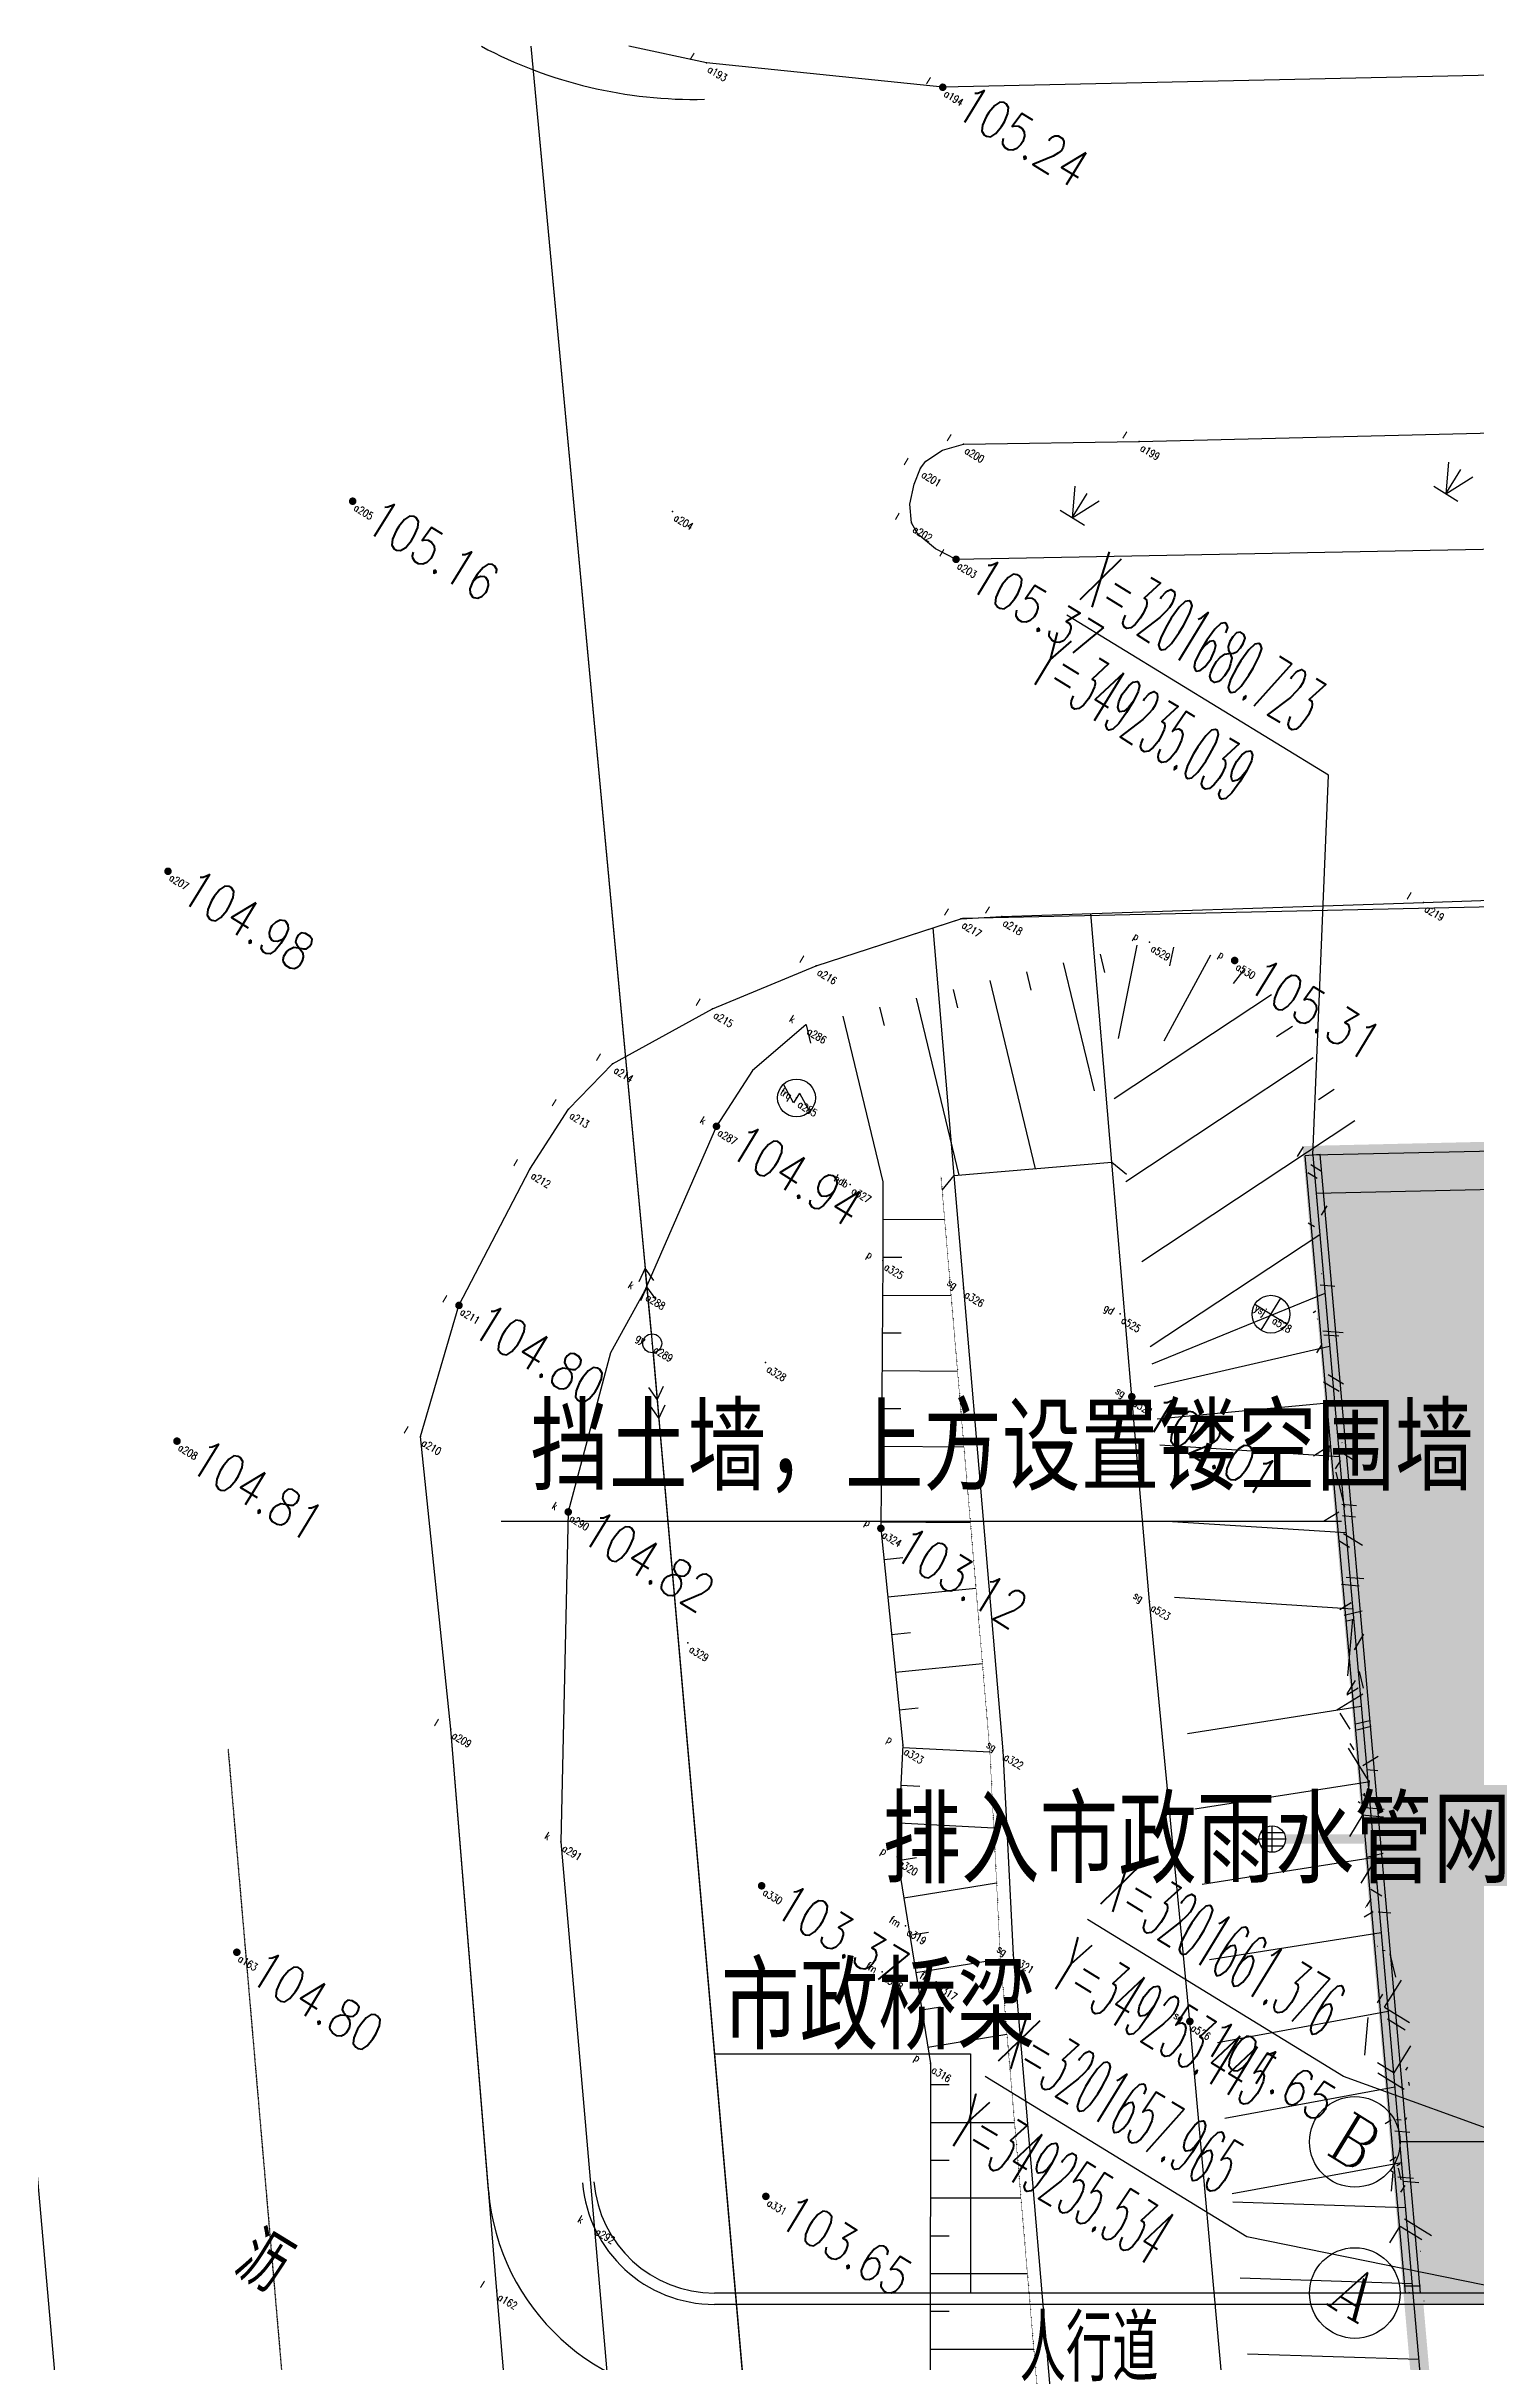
# Model space of a CAD drawing. Header units: millimetres. Extents: x -330863 to 383137, y -246038 to 314990.
# Drawn here: x -157489 to -119664, y 162154 to 223432 of the extents above; entities that cross this region are included whole.
import ezdxf
from ezdxf.enums import TextEntityAlignment as Align

# ---------------------------------------------------------------- set-up
doc = ezdxf.new("R2010")
doc.units = ezdxf.units.MM
for name, pattern in [('CENTER', [5.079999999999998, 3.174999999999999, -0.635, 0.635, -0.635]), ('DASH', [0.35, 0.25, -0.1]), ('X4', [1.6, 0, -1.6])]:
    doc.linetypes.add(name, pattern=pattern)
for name, color, linetype in [('-GRASS', 114, 'Continuous'), ('-总图道路', 7, 'Continuous'), ('-文字', 7, 'Continuous'), ('A-fence', 6, 'Continuous'), ('A-landscape', 41, 'Continuous'), ('AXIS', 7, 'Continuous'), ('AXIS_TEXT', 7, 'Continuous'), ('DIM_COOR', 7, 'Continuous'), ('GCD', 8, 'Continuous'), ('MAP', 251, 'Continuous'), ('PUB_TEXT', 7, 'Continuous'), ('S市政接口', 7, 'Continuous'), ('农转用2000坐标', 6, 'Continuous')]:
    doc.layers.add(name, color=color, linetype=linetype)
doc.styles.add('_HZTXT', font='simplex.shx', dxfattribs={"width": 0.8, "bigfont": 'hztxt.shx'})
doc.styles.add('_TCH_AXIS', font='complex.shx', dxfattribs={"bigfont": 'gbcbig.shx'})
doc.styles.add('_TCH_DIM', font='SIMPLEX.shx', dxfattribs={"width": 0.6, "bigfont": 'GBCBIG.shx'})
doc.styles.add('hz', font='simplex', dxfattribs={"width": 0.699999988079071, "bigfont": 'hztxt'})
doc.styles.add('等线体', font='simplex.shx', dxfattribs={"width": 0.6, "bigfont": 'hztxt.shx'})
doc.linetypes.add('10421', pattern='A,2,[150,AAA.SHX,S=0.5,R=0,X=0,Y=0.5],1e-11', length=2.00000000001)
doc.linetypes.add('10422', pattern='A,0.75,[150,AAA.SHX,S=0.5,R=0,X=0,Y=0.5],1.5,[177,AAA.SHX,S=1,R=0,X=0,Y=0.4],0.75', length=3)
doc.linetypes.add('FENCELINE2', pattern='A,0.25,-0.1,[132,ltypeshp.shx,S=0.1,R=0,X=-0.1,Y=0],-0.1,1', length=1.45)
pattern_1 = [(58.51216201923266, (-1970228605.701966, -2547630934.377606), (-329.7050402672918, 1372.037246682207), [264.5806600000001, -1731.010149999999]), (13.51216201923265, (-1970228605.701966, -2547630934.377606), (-329.7052649889981, 1372.038181840949), [264.58066, -1146.516149999998]), (103.5121620192325, (-1970228605.701966, -2547630934.377606), (-1372.038181840949, -329.7052649889981), [264.5806599999999, -1146.516149999997])]

# ---------------------------------------------------------------- blocks, each defined once
blk = doc.blocks.new('$TWTSYS$00000375')
for p, q in [((-0.5, 0, 1e-08), (0.5, 0, 1e-08)), ((0.4330127018911301, 0.25, 1e-08), (-0.4330127018911301, 0.25, 1e-08)), ((0, 0.5, 1e-08), (0, -0.5, 1e-08)), ((0.4330127018911301, -0.25, 1e-08), (-0.4330127018911301, -0.25, 1e-08))]:
    blk.add_line(p, q)
blk.add_circle((0, 0, 1e-08), 0.5)
blk = doc.blocks.new('A$C163D69A9')
at = {"layer": 'S市政接口', "const_width": 0.25}
blk.add_lwpolyline([(-102.0071266785962, 227.6517868461088), (-104.7715864164638, 225.9585307990201)], dxfattribs=at)
at = {"layer": 'S市政接口', "xscale": 0.700000000000003, "yscale": 0.700000000000003, "zscale": 0.700000000000003, "rotation": 211.4878379791715}
blk.add_blockref('$TWTSYS$00000375', (-105.070049285423, 225.7757196510211), dxfattribs=at)
at = {"layer": 'S市政接口', "width": 0.8}
blk.add_text('排入市政雨水管网', height=2, rotation=31.48783799397703, dxfattribs=at).set_placement((-113.3683039000025, 219.576227724552))
at = {"layer": 'S市政接口', "linetype": 'DASH', "ltscale": 0.005, "flags": 1}
for tag, p in [('UNIT', (-40.65508795378264, 255.7747606793419)), ('SPEC', (-40.65493125846842, 255.7745048538782)), ('WHAT', (-40.65477456321239, 255.7742490284145))]:
    blk.add_attdef(tag, p, '', height=0.0003, rotation=31.48782742150578, dxfattribs=at)
blk = doc.blocks.new('gc124')
for p, q in [((-0.75, 1.5), (0, 0)), ((0, 0), (0, 1.5)), ((0, 0), (0.75, 1.5)), ((-0.75, 0), (0.75, 0))]:
    blk.add_line(p, q)
blk = doc.blocks.new('gc013a')
at = {"linetype": 'Continuous'}
blk.add_line((0.5, 0), (4, 0), dxfattribs=at)
at = {"linetype": 'Continuous', "flags": 128}
for points in [[(2.307212344848719, -0.4000565770862801), (3, 0), (2.307212344848719, 0.4000565770862801)], [(3.307212344848716, -0.4000565770862801), (4, 0), (3.307212344848716, 0.4000565770862801)]]:
    blk.add_lwpolyline(points, dxfattribs=at)
blk = doc.blocks.new('gc170')
at = {"linetype": 'Continuous'}
blk.add_circle((0, 0), 0.5, dxfattribs=at)
blk = doc.blocks.new('gc043')
for p, q in [((-1, 0), (1, 0)), ((-9e-16, -1), (-9e-16, 1))]:
    blk.add_line(p, q)
blk.add_circle((0, 0), 1)
blk = doc.blocks.new('gc046')
for p, q in [((0, -0.2999999999999999), (-0.9668741796387303, 0.2552534441450928)), ((0, 0.2999999999999999), (0.9665545819194843, -0.2564609915181073)), ((0, 0.2999999999999999), (0, -0.2999999999999999))]:
    blk.add_line(p, q)
blk.add_circle((0, 0), 1)
blk = doc.blocks.new('GC200')
at = {"linetype": 'Continuous', "const_width": 0.2, "flags": 128}
blk.add_lwpolyline([(-0.1, 0, 1), (0.1, 0, 1)], format="xyb", close=True, dxfattribs=at)

msp = doc.modelspace()

# ---------------------------------------------------------------- hatches: boundary and pattern name
at = {"layer": '-GRASS'}
h = msp.add_hatch(dxfattribs=at)
h.set_pattern_fill('GRASS', color=256, scale=500, angle=-31.48783798076735)
h.set_pattern_definition(pattern_1)
h.paths.add_polyline_path([(-43597.57749753538, 194921.108492352), (89999.57899184898, 197988.5694023035), (89999.5778341568, 198988.8426653854), (-123977.9142581951, 194083.5166710242), (-123889.2675333749, 193077.5691025704)])
h = msp.add_hatch(dxfattribs=at)
h.set_pattern_fill('GRASS', color=256, scale=500, angle=-31.48783798076735)
h.set_pattern_definition(pattern_1)
edge = h.paths.add_edge_path()
edge.add_line((-104767.1374589531, 162171.2501437217), (-52499.99851628439, 162171.250084117))
edge.add_arc((-52499.99851593515, 165171.2500841171), 2999.999999351754, 269.9999999970938, 360.0000000056257)
edge.add_line((-49499.99851645902, 165171.2500841171), (-49499.99851570232, 189351.2510975637))
edge.add_arc((-43999.99851605156, 189351.2500861473), 5499.999999566536, 89.99999999591319, 179.9999894478059, ccw=False)
edge.add_line((-43999.99851570232, 194851.2500842847), (45331.36431157123, 194671.2500822544))
edge.add_line((45331.36431157123, 194671.2500822544), (44661.9166992628, 196947.5928537361))
edge.add_line((44661.9166992628, 196947.5928537361), (-123889.2784028407, 193077.5688534416))
edge.add_line((-123889.2784028407, 193077.5688534416), (-121297.915954839, 163671.2501441873))
edge.add_line((-121297.915954839, 163671.2501441873), (-120007.1374596422, 163671.2501423247))
edge.add_line((-120007.1374596422, 163671.2501423247), (-118507.1374594676, 163671.25014605))
edge.add_line((-118507.1374594676, 163671.25014605), (-118507.137467151, 167911.2501425482))
edge.add_line((-118507.137467151, 167911.2501425482), (-106267.1374669857, 167911.2501434795))
edge.add_line((-106267.1374669857, 167911.2501434795), (-106267.1374590695, 163671.2501404621))
edge.add_arc((-104767.1374581963, 163671.2501441873), 1500.000001013925, 180.0000001443881, 269.9999999617333)
at = {"layer": 'A-landscape', "linetype": 'Continuous'}
h = msp.add_hatch(dxfattribs=at)
h.set_pattern_fill('毛石砌体', color=256, scale=299.9999999999999, angle=-31.48776264195623, style=0)
h.set_pattern_definition([(328.5122373580438, (-1970227838.225398, -2547631404.462406), (6187.806834028878, 1486.958837609646), [1349.999999999999, -3149.999999999999]), (328.5122373580438, (-1970225300.753295, -2547632430.97852), (6187.806834028878, 1486.958837609646), [1124.999999999998, -3374.999999999999]), (328.5122373580438, (-1970225375.101239, -2547632121.58818), (6187.806834028878, 1486.958837609646), [899.9999999999995, -3599.999999999999]), (328.5122373580438, (-1970225938.71009, -2547630457.115271), (6187.806834028878, 1486.958837609646), [675, -675, 899.9999999999995, -2249.999999999996]), (328.5122373580438, (-1970225821.188889, -2547630265.246129), (6187.806834028878, 1486.958837609646), [899.9999999999995, -224.9999999999999, 1124.999999999998, -2249.999999999996]), (328.5122373580438, (-1970227077.926367, -2547628440.078764), (6187.806834028878, 1486.958837609646), [1124.999999999998, -3374.999999999999]), (328.5122373580438, (-1970223314.891472, -2547630481.112419), (6187.806834028878, 1486.958837609646), [1124.999999999998, -3374.999999999999]), (58.51223735804372, (-1970228135.617166, -2547630166.90104), (-1486.958837609646, 6187.806834028878), [675, -3824.999999999997]), (58.51223735804372, (-1970225797.191742, -2547627641.427511), (-1486.958837609646, 6187.806834028878), [450, -4049.999999999996]), (58.51223735804372, (-1970227838.225398, -2547631404.462406), (-1486.958837609646, 6187.806834028878), [675, -3824.999999999997]), (58.51223735804372, (-1970225339.105515, -2547628185.860253), (-1486.958837609646, 6187.806834028878), [224.9999999999999, -4274.999999999995]), (58.51223735804372, (-1970226087.405974, -2547629838.334588), (-1486.958837609646, 6187.806834028878), [675, -3824.999999999997]), (58.51223735804372, (-1970226526.31609, -2547631416.46098), (-1486.958837609646, 6187.806834028878), [1124.999999999997, -3374.999999999996]), (58.51223735804372, (-1970224497.281007, -2547628965.335395), (-1486.958837609646, 6187.806834028878), [675, -3824.999999999997]), (58.51223735804372, (-1970225053.712322, -2547630735.330928), (-1486.958837609646, 6187.806834028878), [899.9999999999992, -3599.999999999995]), (58.51223735804372, (-1970224861.84318, -2547630852.852129), (-1486.958837609646, 6187.806834028878), [899.9999999999992, -3599.999999999995]), (58.51223735804372, (-1970225535.795696, -2547632814.716804), (-1486.958837609646, 6187.806834028878), [450, -4049.999999999996]), (58.51223735804372, (-1970224607.624672, -2547632591.672979), (-1486.958837609646, 6187.806834028878), [1124.999999999997, -3374.999999999996]), (13.51223735804375, (-1970227986.92128, -2547630785.681722), (2350.423994265529, 3837.382829380015), [1909.187999999995, -4454.772899999999]), (13.51223735804375, (-1970227485.661798, -2547630828.85498), (2350.423994265529, 3837.382829380015), [954.5939999999998, -5409.366899999998]), (13.51223735804375, (-1970224466.106323, -2547629775.98522), (2350.423994265529, 3837.382829380015), [1272.792149999999, -5091.168599999996]), (13.51223735804375, (-1970224348.585123, -2547629584.116078), (2350.423994265529, 3837.382829380015), [954.5939999999998, -5409.366899999998]), (103.5122373580437, (-1970225926.711516, -2547629145.205963), (-3837.382829380015, 2350.423994265529), [318.1994999999999, -6045.761399999998]), (103.5122373580437, (-1970227986.92128, -2547630785.681722), (-3837.382829380015, 2350.423994265529), [636.3944999999999, -5727.566399999997]), (103.5122373580437, (-1970226130.579232, -2547630339.594071), (-3837.382829380015, 2350.423994265529), [636.3944999999999, -5727.566399999997]), (103.5122373580437, (-1970224583.627524, -2547629967.854362), (-3837.382829380015, 2350.423994265529), [636.3944999999999, -5727.566399999997]), (103.5122373580437, (-1970222962.327873, -2547629905.504994), (-3837.382829380015, 2350.423994265529), [954.5939999999998, -5409.366899999998]), (103.5122373580437, (-1970223079.849073, -2547630097.374137), (-3837.382829380015, 2350.423994265529), [636.3944999999999, -5727.566399999997]), (103.5122373580437, (-1970223036.675815, -2547629596.114652), (-3837.382829380015, 2350.423994265529), [636.3944999999999, -5727.566399999997]), (103.5122373580437, (-1970226303.272265, -2547632344.632007), (-3837.382829380015, 2350.423994265529), [954.5939999999998, -5409.366899999998]), (355.0772885580437, (-1970223741.803015, -2547630747.329504), (3837.382818168541, -2350.42398528727), [503.0999999999999, -9559.205699999997]), (355.0772885580437, (-1970225288.754723, -2547631119.069212), (3837.382818168541, -2350.42398528727), [503.0999999999999, -9559.205699999997]), (355.0772885580437, (-1970225926.711516, -2547629145.205963), (3837.382818168541, -2350.42398528727), [1006.199999999997, -9056.105699999998]), (355.0772885580437, (-1970225147.236374, -2547628303.381453), (3837.382818168541, -2350.42398528727), [1006.199999999997, -9056.105699999998]), (355.0772885580437, (-1970225734.842374, -2547629262.727163), (3837.382818168541, -2350.42398528727), [1006.199999999997, -9056.105699999998]), (355.0772885580437, (-1970222962.327873, -2547629905.504994), (3837.382818168541, -2350.42398528727), [1006.199999999997, -9056.105699999998]), (355.0772885580437, (-1970227783.053566, -2547629591.293614), (3837.382818168541, -2350.42398528727), [1509.344999999999, -8552.9607]), (355.0772885580437, (-1970227665.532366, -2547629399.424473), (3837.382818168541, -2350.42398528727), [1509.344999999999, -8552.9607]), (355.0772885580437, (-1970226725.362765, -2547627864.471337), (3837.382818168541, -2350.42398528727), [1509.344999999999, -8552.9607]), (31.94718617804375, (-1970224924.192548, -2547629231.552478), (2351.338415779578, 3837.953054879803), [503.0999999999996, -9559.199999999992]), (31.94718617804375, (-1970223314.891472, -2547630481.112419), (2351.338415779578, 3837.953054879803), [503.0999999999996, -6036.599999999995, 1006.199999999996, -2515.499999999997]), (31.94718617804375, (-1970223933.672156, -2547630629.808303), (2350.423982255934, 3837.382824745177), [1006.199999999996, -9056.105699999995]), (31.94718617804375, (-1970226001.059457, -2547628835.815621), (2350.423982255934, 3837.382824745177), [1006.199999999996, -9056.105699999995]), (31.94718617804375, (-1970226192.928599, -2547628718.29442), (2350.423982255934, 3837.382824745177), [1006.199999999996, -9056.105699999995]), (31.94718617804375, (-1970224614.802207, -2547629157.204536), (2350.423982255934, 3837.382824745177), [1509.344999999998, -8552.960699999992]), (85.07728855804373, (-1970226161.753916, -2547629528.944246), (2350.423985287269, 3837.382818168541), [503.0999999999998, -9559.205699999997]), (85.07728855804373, (-1970223902.49747, -2547631440.458128), (2350.423985287269, 3837.382818168541), [503.0999999999998, -9559.205699999997]), (85.07728855804373, (-1970225375.101239, -2547632121.58818), (2350.423985287269, 3837.382818168541), [1006.199999999997, -9056.105699999996]), (85.07728855804373, (-1970225449.449179, -2547631812.197837), (2350.423985287269, 3837.382818168541), [1006.199999999997, -9056.105699999996]), (85.07728855804373, (-1970223420.414098, -2547629361.072252), (2350.423985287269, 3837.382818168541), [1006.199999999997, -9056.105699999996]), (85.07728855804373, (-1970227665.532366, -2547629399.424473), (2350.423985287269, 3837.382818168541), [1006.199999999997, -9056.105699999996]), (85.07728855804373, (-1970226687.010547, -2547632109.589605), (2350.423985287269, 3837.382818168541), [1509.344999999996, -8552.960699999998]), (121.9471861780437, (-1970223933.672156, -2547630629.808303), (-3837.382824745177, 2350.423982255937), [1006.199999999997, -9056.105699999998]), (121.9471861780437, (-1970223859.324215, -2547630939.198646), (-3837.382824745177, 2350.423982255937), [1006.199999999997, -9056.105699999998]), (121.9471861780437, (-1970227912.57334, -2547631095.072063), (-3837.382824745177, 2350.423982255937), [503.0999999999998, -9559.205699999997]), (121.9471861780437, (-1970225821.188889, -2547630265.246129), (-3837.382824745177, 2350.423982255937), [503.0999999999998, -9559.205699999997]), (121.9471861780437, (-1970224348.585123, -2547629584.116078), (-3837.382824745177, 2350.423982255937), [503.0999999999998, -9559.205699999997])])
h.paths.add_polyline_path([(-123778.6972249718, 194101.072913669), (-124177.1530927485, 194065.9599305876), (-121525.1277998299, 163971.2501444667), (-121123.5776832304, 163971.2501426041)])

# ---------------------------------------------------------------- linework, layer by layer
at = {"layer": '-总图道路', "linetype": 'Continuous'}
for p, q in [((-140021.385987869, 222994.0246163681, 10100), (-142074.566820052, 223431.6831209511, 10100)), ((-133766.8202503677, 222348.0335685238, 10100), (-140021.385987869, 222994.0246163681, 10100)), ((-118382.2757062712, 222681.521458719, 10100), (-133766.8202503677, 222348.0335685238, 10100)), ((-137118.2200656598, 199097.9831537045, 10100), (-133238.8537678611, 200361.1550360732, 10100)), ((-139862.7748339763, 197959.9360862561, 10100), (-137118.2200656598, 199097.9831537045, 10100)), ((-142503.8818619773, 196506.4012004807, 10100), (-139862.7748339763, 197959.9360862561, 10100)), ((-143674.2950569582, 195300.1023341715, 10100), (-142503.8818619773, 196506.4012004807, 10100)), ((-144692.3128430475, 193710.8091634512, 10100), (-143674.2950569582, 195300.1023341715, 10100)), ((-146568.5982540576, 190109.5434056409, 10100), (-144692.3128430475, 193710.8091634512, 10100)), ((-147586.2976774783, 186642.6022636518, 10100), (-146568.5982540576, 190109.5434056409, 10100)), ((-146786.9222195563, 178897.6363573968, 10100), (-147586.2976774783, 186642.6022636518, 10100)), ((-145788.1053084251, 166682.278199289, 10100), (-146786.9222195563, 178897.6363573968, 10100)), ((-158663.2300501782, 177692.3657173104, 10100), (-157257.8978445357, 161681.7966026068, 10100))]:
    msp.add_line(p, q, dxfattribs=at)
at = {"layer": '-总图道路'}
for p, q in [((-133238.8537698402, 200361.1550360732, 10100), (-41840.16069775447, 202329.0448511764, 10100)), ((-118507.137459293, 163971.2501444667, 10100), (-139808.1082224939, 163971.2501444667, 10100)), ((-118507.1374593512, 163671.2501441873, 10100), (-139808.1082225521, 163671.2501441873, 10100))]:
    msp.add_line(p, q, dxfattribs=at)
at = {"layer": '-总图道路', "linetype": 'CENTER', "ltscale": 0.0001}
msp.add_line((-152680.5741242692, 178374.7122885473, 10100), (-120771.0487606795, -192240.097489506, 10100), dxfattribs=at)
at = {"layer": '-总图道路', "linetype": 'Continuous'}
msp.add_arc((-140339.1332586156, 234026.0464434326, 10100), 12000.00000041324, 241.9897522039167, 271.2630402189018, dxfattribs=at)
at = {"layer": '-总图道路'}
for radius in [6000, 3500, 3200]:
    msp.add_arc((-139808.0629644659, 167171.2501437217, 10100), radius, 184.6745221909502, 270.0000000033351, dxfattribs=at)
msp.add_line((-133033.8712103525, 170299.7496437095, 10100), (-133033.8712103525, 163971.2501444667, 10100))
at = {"layer": 'A-fence', "linetype": 'FENCELINE2', "ltscale": 0.0025}
for q in [(91000.0014927378, 198011.5396284312, 10100), (-121324.3527466524, 163971.2501444667, 10100)]:
    msp.add_line((-123889.2784028407, 193077.5688534416, 10100), q, dxfattribs=at)
at = {"layer": 'A-landscape'}
msp.add_line((-123778.6972249718, 194101.072913669, 10100), (-124177.1530927485, 194065.9599305876, 10100), dxfattribs=at)
at = {"layer": 'A-landscape', "linetype": 'Continuous'}
msp.add_line((-121123.5776832304, 164151.2501437031, 10100), (-121525.1277998299, 164151.2501437031, 10100), dxfattribs=at)
at = {"layer": 'A-landscape', "linetype": 'Continuous', "elevation": 10100}
for points in [[(-121525.1277998299, 163971.2501444667), (-124177.1530927485, 194065.9599305876)], [(-121123.5776832304, 163971.2501426041), (-123778.6972249718, 194101.072913669)]]:
    msp.add_lwpolyline(points, dxfattribs=at)
at = {"layer": 'AXIS'}
for p, q in [((-118387.1374668646, 167971.2501435354, 10100), (-121661.9455036684, 167971.2501435354, 10100)), ((-118387.1374659333, 163971.2501426041, 10100), (-121661.9455025624, 163971.2501412071, 10100))]:
    msp.add_line(p, q, dxfattribs=at)
for centre in [(-122861.9455039711, 167971.2501435354, 10100), (-122861.9455031562, 163971.2501412071, 10100)]:
    msp.add_circle(centre, 1200.000000000001, dxfattribs=at)
at = {"layer": 'DIM_COOR'}
for p, q in [((-123563.1735454639, 204139.06352425, 10100), (-130485.8066058927, 208379.2375192791, 10100)), ((-123977.9142581951, 194083.5166710242, 10100), (-123563.1735454639, 204139.06352425, 10100)), ((-123158.2669033645, 169700.6704892777, 10100), (-129940.1960397349, 173854.6620893106, 10100)), ((-125720.5907260626, 165460.7832540571, 10100), (-132643.2237862586, 169700.9572504833, 10100)), ((-118387.1374669811, 167971.2501435354, 10100), (-123158.2669033645, 169700.6704892777, 10100)), ((-118387.1374664572, 163971.2501444667, 10100), (-125720.5907260626, 165460.7832540571, 10100))]:
    msp.add_line(p, q, dxfattribs=at)
at = {"layer": 'MAP', "linetype": 'Continuous', "flags": 128}
for points, elevation in [([(-144670.1881408784, 223431.6831209511), (-141454.572538028, 189104.3901943415), (-136328.3817847236, 130518.1249405071), (-131067.8629593435, 73267.34685355797), (-125847.9206753522, 16624.24182116985), (-120873.5271826712, -39732.4320807308), (-116061.5625464683, -92846.84737894684), (-111078.2943462813, -148261.4355686307)], 10100), ([(-143999.8355162656, 145367.6346160285), (-145571.2778773717, 164030.5161976069), (-146786.9222195563, 178897.6363573968), (-147586.2976774783, 186642.6022636518), (-146568.5982540576, 190109.5434056409), (-144692.3128430475, 193710.8091634512), (-143674.2950569582, 195300.1023341715), (-142503.8818619773, 196506.4012004807), (-139862.7748339763, 197959.9360862561), (-137118.2200656598, 199097.9831537045), (-133290.6451751455, 200344.291084148), (-132204.3102926668, 200402.4419460259), (-121046.5067082527, 200775.4502172396), (-104319.5972414664, 201351.5167838708), (-92133.7688717735, 201314.1410385072), (-80240.75351835694, 201514.7496160865), (-65898.10516184429, 201717.1332171932), (-54226.83696244843, 202068.8086684607), (-42140.16069774283, 202329.0448511764), (-28739.62381575024, 202678.108274173), (-14409.11567996721, 203015.7494635135), (50.71326962439343, 203447.7364376001), (17224.28283031564, 203711.5214636363)], 109967), ([(-174457.7889507613, 200651.909946166), (-171720.7291291538, 199920.6127884611), (-167505.8725811518, 198356.8579225615), (-165003.1567160599, 196530.7535172254), (-163326.025191634, 194578.2549005747), (-161663.4688455355, 192044.8280909844), (-160106.4463275228, 188661.3550411351), (-159521.6171322367, 186935.8027211204), (-159105.1683265809, 182926.9908784702), (-158663.2300501782, 177692.3657173104), (-157257.8978445357, 161681.7966026068), (-155796.653022347, 144621.4438054524), (-154195.6089895661, 126026.0362272896), (-152218.5866266349, 103947.3376340978), (-150579.1190830618, 84771.37460250407), (-148670.3021536208, 63354.79761444032), (-146751.7370526888, 41128.96728113294), (-144894.3911479413, 20235.26765236631), (-143279.8440619349, 1259.851301256567), (-141260.1907850453, -21876.91326655448), (-139157.0537233469, -45149.245004002)], 114893), ([(-134032.3378244624, 200102.7863562852), (-133474.6627652179, 193543.3771337196), (-129291.6716350568, 193899.0112693794), (-129851.2752695218, 200481.1045184546)], 10100), ([(-135354.3608102458, 193383.5669003241), (-135349.6682604286, 191296.4733943157), (-135404.0449794824, 184208.1232212297), (-134822.8231709194, 178469.5406259783), (-134974.7284164745, 175512.4557774327), (-134094.6784074744, 170043.4908873215), (-134096.8091581575, 161935.7470913604), (-133337.3321447265, 154160.1036025025), (-132545.7932610856, 146120.9054954164), (-132559.0288157668, 138374.1113954969), (-132383.8244940829, 127697.4757636711), (-130690.0462975586, 120252.5244254432), (-133051.5657686605, 114040.2343656681), (-135604.9966976838, 109628.2806612365)], 114291)]:
    msp.add_lwpolyline(points, dxfattribs=dict(at, elevation=elevation))
at = {"layer": 'MAP', "linetype": 'Continuous', "elevation": 10100}
for points in [[(-144670.1881408784, 223431.6831209511), (-141641.106280263, 191095.6724855862)], [(-130577.593096646, 199173.0583144165), (-129761.7209593276, 195786.891374439)], [(-129605.4141506879, 199407.2977143153), (-129488.2944503892, 198921.2082411907)], [(-128633.235204264, 199641.5371160768), (-129126.1426604446, 197169.4687713682)], [(-126680.1585521293, 199375.1885222085), (-127915.1248167595, 197102.2835003026)], [(-127657.6215508953, 199586.2953343242), (-127763.1749566621, 199097.5638336316)], [(-132521.9509888533, 198704.5795141533), (-131322.483858557, 193726.3534443266)], [(-131549.7720427206, 198938.8189140521), (-131432.6523424801, 198452.7294404619)], [(-125770.0193617469, 199021.5878059901), (-126080.5333923758, 198629.6936410293)], [(-135438.4878272516, 198001.8613111973), (-135321.368126953, 197515.7718394697)], [(-134466.3088810607, 198236.100712493), (-133338.4223344596, 193554.9601723254)], [(-133494.1299349861, 198470.3401142545), (-133377.0102347457, 197984.2506392673)], [(-125065.3111832775, 198327.9996492713), (-129227.5004454399, 195576.5316804685)], [(-137382.845719459, 197533.382510934), (-137265.7260191603, 197047.2930387407)], [(-136410.6667734426, 197767.6219112985), (-135354.3608102458, 193383.5669003241)], [(-124513.8516239798, 197493.7980209291), (-124930.9524375689, 197218.0682422407)], [(-123962.3920648568, 196659.5963944495), (-128918.3392046811, 193383.4047193453)], [(-123410.9325056756, 195825.3947675042), (-123828.0333192646, 195549.6649888158)], [(-122859.4729464361, 194991.1931410246), (-128495.441295146, 191265.4648257233)], [(-129291.6716350568, 193899.0112693794), (-128902.9719661316, 193584.5075842738)], [(-133474.6627652179, 193543.3771337196), (-133789.1664496832, 193154.6774643287)], [(-135352.1124500525, 192383.5694293305), (-133718.320569254, 192387.2427909449)], [(-123792.286312147, 191977.0431240834), (-128277.4607201549, 189012.0617311261)], [(-135349.8640898592, 191383.571955543), (-134849.8653535475, 191384.6961359307)], [(-135356.6711752187, 190383.5990360752), (-133546.7921708454, 190369.7149485163)], [(-123655.5072033638, 190424.897659272), (-128232.7797016455, 188550.1657786593)], [(-135364.3422295549, 189383.6284593493), (-134864.3569410755, 189379.7929311916)], [(-123532.0044405502, 189023.4098510631), (-128175.467061284, 187957.688757386)], [(-135372.0132837747, 188383.6578826233), (-133376.6379951825, 188368.3507993631)], [(-123401.2326725619, 187539.4346385077), (-128092.4142481503, 187099.1192904115)], [(-141280.242264152, 187112.0024413615), (-136502.7120586578, 132510.5126925558)], [(-135379.6843382274, 187383.6873054318), (-134879.6990495152, 187379.8517777398)], [(-135387.3553924472, 186383.7167291716), (-133206.4838197524, 186366.9866511412)], [(-123274.6809220384, 186103.3474487998), (-128025.7794129406, 186410.272846166)], [(-135395.0264468416, 185383.7461510487), (-134895.0411582459, 185379.910624288)], [(-135402.6975010615, 184383.7755743228), (-133036.3296439731, 184365.6225043163)], [(-123097.0571481716, 184087.7038512192), (-127830.6891026417, 184393.5008944757)], [(-135320.9779394651, 183387.9766563699), (-134823.5229451651, 183438.3604723774)], [(-135220.2103067515, 182393.066667188), (-132888.7013567705, 182629.2092736624)], [(-122919.4333749451, 182072.0602541044), (-127635.5987921683, 182376.7289423198)], [(-135119.4426741544, 181398.156679403), (-134621.9876800291, 181448.5404963419)], [(-135018.6750415573, 180403.2466925494), (-132719.2523610406, 180636.1394991912)], [(-134917.9074089601, 179408.3367042988), (-134420.4524148349, 179458.7205203064)], [(-122692.0886781858, 179492.1923006699), (-127287.0311590936, 178773.3648174256)], [(-134825.7166708912, 178413.2139037177), (-132520.4032162414, 178294.7901107184)], [(-134877.0189566398, 177414.5307342336), (-134377.6773712574, 177388.8795903697)], [(-122516.1256517726, 177495.394569058), (-127094.1293674964, 176779.216967225)], [(-134928.3212422137, 176415.8475624211), (-132417.8190906509, 176286.8832411989)], [(-134959.5691978442, 175418.2506372966), (-134465.9197078412, 175497.687285468)], [(-122340.1626248355, 175498.5968393087), (-126901.2275756663, 174785.0691174902)], [(-134800.6959019671, 174430.951658804), (-132343.2031021779, 174826.4042890444)], [(-134641.8226062646, 173443.6526775174), (-134148.1731162616, 173523.0893256888)], [(-122164.1995981894, 173501.7991090938), (-126708.325784069, 172790.9212672897)], [(-134482.9493107367, 172456.3536985591), (-132237.8675583727, 172817.6257574745)], [(-134324.076014976, 171469.0547172725), (-133830.426524973, 171548.4913663752)], [(-121980.7358050579, 171419.8839861713), (-126495.6472041644, 170592.3282491788)], [(-134165.2027194481, 170481.7557373829), (-132067.651345043, 170819.2876360193)], [(-134094.8245521844, 169487.3937761225), (-133594.8245694721, 169487.2623744234)], [(-121804.4026121474, 169418.8856712356), (-126302.3829402495, 168594.4332961738)], [(-134095.087356572, 168487.3938105814), (-131868.9733963669, 168486.8087793514)], [(-134095.3501607268, 167487.393845506), (-133595.3501782473, 167487.2624442726)], [(-121628.0694182473, 167417.8873562999), (-126109.1186762764, 166596.5383436344)], [(-134095.6129653472, 166487.3938794993), (-131698.6118068429, 166486.7639361694)], [(-121522.946677925, 166224.9728335813), (-126087.3946258775, 166371.96308624)], [(-134095.8757697348, 165487.3939144239), (-133595.8757869643, 165487.2625113279)], [(-134096.1385742388, 164487.3939484171), (-131528.2502174936, 164486.7190953158)], [(-121346.1082560802, 164218.2412712648), (-125893.2215617946, 164364.673291035)], [(-134096.4013785682, 163487.3939842731), (-133596.4013956813, 163487.2625811771)], [(-134096.6641829558, 162487.3940191976), (-131357.8886275622, 162486.6742553934)], [(-121169.2698342935, 162211.5097084828), (-125699.04849777, 162357.3834962957)]]:
    msp.add_lwpolyline(points, dxfattribs=at)
at = {"layer": 'MAP', "elevation": 118917, "flags": 128}
msp.add_lwpolyline([(-75651.38101216638, 211063.7147954479), (-96555.59272836894, 210569.5928262361), (-107648.9483390446, 210361.1550821737), (-119008.4168207808, 210122.2224204615), (-133415.1287790714, 209853.5375741124), (-133961.1259388598, 210129.6801992506), (-134424.1051416588, 210523.1757412479), (-134592.62719983, 210816.3368643075), (-134634.991173048, 211316.7004144564), (-134522.285427663, 211845.3662723117), (-134358.4408328729, 212268.9065674133), (-134213.3781190472, 212450.3506884724), (-133770.9068663511, 212741.8780673109), (-133217.6219016523, 212902.3038886301), (-128570.909360887, 212970.249180384), (-118818.4565786482, 213208.4460213594), (-108085.4321029596, 213454.6524436958), (-96483.04666584358, 213569.4224994443), (-83485.21240165921, 213917.7103742771), (-69006.42122287303, 214210.2612207458)], dxfattribs=at)
at = {"layer": 'MAP', "linetype": 'Continuous', "elevation": 10100, "flags": 128}
msp.add_lwpolyline([(89999.5778341568, 198988.8426653854), (-123977.9142581951, 194083.5166710242), (-92775.77438176145, -159992.9235315136), (90000.00148703344, -167056.3588061556)], close=True, dxfattribs=at)
at = {"layer": 'MAP', "linetype": '10421', "flags": 128}
msp.add_lwpolyline([(-137391.8683781498, 197531.2085674889), (-138800.8904605498, 196327.0903636515), (-139754.5376729662, 194849.3750893324), (-141658.7130528619, 190486.5358641185), (-142558.6109943665, 188851.9936187006), (-143676.9325412437, 184643.2730673626), (-143870.6918890797, 175910.600090567), (-142992.4627748527, 165761.4311773144), (-142023.9976628776, 154564.9087123386), (-141645.8091244544, 143373.4426136874), (-140460.7884270349, 128645.8652524091), (-140109.1400300479, 117740.3705172986), (-138920.1336666569, 112804.5350384712)], dxfattribs=at)
at = {"layer": 'MAP', "linetype": '10422', "flags": 128}
msp.add_lwpolyline([(-98102.82609687185, -161561.1142095364), (-98834.82955791755, -151475.7109487615), (-99257.59166286793, -146263.3854405209), (-100364.3289240985, -133102.3717395216), (-103053.4642099496, -102588.6802490055), (-104125.4881214676, -90113.83561074732), (-105966.3987736543, -69467.08310751244), (-107241.844169735, -54856.50306876749), (-109471.0101116774, -30306.15813873708), (-110476.470331077, -18522.91907865554), (-111366.6766443616, -7751.932228747755), (-112621.7051247344, 7496.976995542645), (-113709.7638944373, 19493.8102491945), (-115191.4544948353, 36400.16638923436), (-117936.6545553761, 69165.72682529688), (-119124.3202010495, 80360.48123536631), (-119973.9383404353, 90675.06300115958), (-121028.2395596709, 102537.4699637107), (-123042.2722843336, 124488.7353071757), (-124209.3347272579, 137110.9152004868), (-125254.5524275605, 149235.12836935), (-127227.8449853742, 171159.094649069), (-128292.7678139508, 182272.8046236374), (-128764.0503071574, 187693.095926363), (-129291.6716350568, 193899.0112693794)], dxfattribs=at)
at = {"layer": 'MAP', "linetype": 'X4', "elevation": 10100}
msp.add_lwpolyline([(-133814.1600983776, 193514.5133763365), (-133560.6420052331, 190532.617572397), (-132520.7198385591, 178300.9874454513), (-132244.9262919812, 172902.8056721948, 0.0084822221369194), (-132244.1407399578, 172891.2729040533), (-128622.254648651, 130370.334895961, 0.0039955715810576), (-128621.7491438123, 130364.9129794724), (-127292.8252490796, 117246.2641402893), (-127276.74775908, 117057.3175774701), (-129504.66367346, 115389.2690312862), (-132660.3752615605, 110738.7718122266), (-135604.9966976838, 109628.2806612365)], format="xyb", dxfattribs=at)
at = {"layer": 'MAP', "linetype": '10422'}
msp.add_lwpolyline([(-133474.6627652179, 193543.3771337196), (-133221.1446720152, 190561.4813293144), (-132180.7351028523, 178324.1183405556), (-131904.6479899529, 172920.1905184239), (-128282.7618986461, 130399.2525094002), (-126953.5620748624, 117277.8797984868), (-123365.0271046767, 75104.5460223034), (-122357.6965506631, 64088.26361240819), (-121145.4216754623, 50708.98673932999), (-120110.6012170179, 37916.85374237597), (-118754.733566076, 22817.26116843522), (-116305.1615176932, -4880.687001459301), (-114560.0330647407, -24992.66593653709), (-112135.1932108495, -53050.72147568687), (-110381.5494835703, -73413.00520563498), (-108448.3933460409, -94249.94385551661), (-106193.0806875438, -120591.7341111414), (-104483.3994299965, -139760.2786308341), (-102816.8561492907, -157157.4600840174), (-102459.1871413262, -162020.7600508071)], dxfattribs=at)
at = {"layer": 'MAP', "linetype": 'Continuous'}
for p in [(-140021.385987869, 222994.0246163681, 115269), (-133766.8202503677, 222348.0335685238, 115337), (-133217.6219016523, 212902.3038886301, 115444), (-128570.909360887, 212970.249180384, 115468), (-134358.4408328729, 212268.9065674133, 115449), (-149381.7940831626, 211391.7001385056, 115263), (-140914.9464528868, 211123.8807804696, 115298), (-134592.62719983, 210816.3368643075, 115461), (-133415.1287790714, 209853.5375741124, 115474), (-154268.7368157762, 201598.1455884688, 115082), (-132204.3102926668, 200402.4419460259, 115271), (-121046.5067082527, 200775.4502172396, 115329), (-133290.6451751455, 200344.291084148, 115262), (-128292.9859857517, 199723.5176741891, 115558), (-126042.4742770241, 199237.4651559442, 115411), (-137118.2200656598, 199097.9831537045, 115118), (-139862.7748339763, 197959.9360862561, 115051), (-137391.8683781498, 197531.2085674889, 114915), (-142503.8818619773, 196506.4012004807, 115018), (-137637.3035303526, 195598.86864217, 114979), (-143674.2950569582, 195300.1023341715, 114967), (-139754.5376729662, 194849.3750893324, 115043), (-144692.3128430475, 193710.8091634512, 114958), (-136213.985859123, 193310.482354071, 113481), (-135349.6682604286, 191296.4733943157, 113485), (-146568.5982540576, 190109.5434056409, 114903), (-141658.7130528619, 190486.5358641185, 115006), (-133221.1446720152, 190561.4813293144, 112229), (-129075.824510653, 189889.3349502981, 112176), (-125082.4289645511, 189876.6458543763, 114219), (-141454.572538028, 189104.3901943415, 114845), (-138459.5957156829, 188595.063350331, 113498), (-128764.0503071574, 187693.095926363, 112109), (-154030.7448074431, 186517.182231117, 114911), (-147586.2976774783, 186642.6022636518, 114922), (-143676.9325412437, 184643.2730673626, 114915), (-135404.0449794824, 184208.1232212297, 113215), (-128292.7678139508, 182272.8046236374, 111991), (-140508.6630517593, 181179.374910593, 113487), (-146786.9222195563, 178897.6363573968, 114880), (-134822.8231709194, 178469.5406259783, 113381), (-132180.7351028523, 178324.1183405556, 111916), (-143870.6918890797, 175910.600090567, 114910), (-134974.7284164745, 175512.4557774327, 113348), (-138559.6702540619, 174748.4322061576, 113465), (-134751.1266198684, 173689.1907841712, 113585), (-152446.9684227346, 172990.0993091799, 114900), (-131904.6479899529, 172920.1905184239, 111824), (-135372.1315322304, 172472.3781861178, 113583), (-133938.5038097366, 172211.0956704058, 113587), (-127227.8449853742, 171159.094649069, 111753), (-134094.6784074744, 170043.4908873215, 113419), (-138447.575272466, 166528.5078312084, 113754), (-142992.4627748527, 165761.4311773144, 114909), (-145571.2778773717, 164030.5161976069, 114901)]:
    msp.add_point(p, dxfattribs=at)
at = {"layer": 'S市政接口'}
for p, q in [((-145456.6425969801, 184402.6215655543, 113100), (-123211.5013005654, 184402.6215674169, 113100)), ((-139787.2043113434, 170299.7496437095, 10100), (-133033.87121076, 170299.7496437095, 10100))]:
    msp.add_line(p, q, dxfattribs=at)
at = {"layer": '农转用2000坐标', "color": 1, "linetype": 'DASH', "ltscale": 0.01, "const_width": 500, "elevation": 10100}
msp.add_lwpolyline([(89999.5778341568, 198988.8426653854), (-123977.9142581951, 194083.5166710242), (-92775.77438176145, -159992.9235315136), (90000.00148703344, -167056.3588061556)], close=True, dxfattribs=at)

# ---------------------------------------------------------------- block references
at = {"layer": 'MAP', "linetype": 'Continuous'}
ref = msp.add_blockref('GC200', (-133766.8202503677, 222348.0335685238, 115337), dxfattribs=dict(at, xscale=500, yscale=500, zscale=500, rotation=328.5121620192327))
ref.add_attrib('height', '105.24', dxfattribs={"layer": 'GCD', "linetype": 'Continuous', "height": 1000, "rotation": 328.5121620112481, "style": '等线体', "width": 0.8}).set_placement((-133255.1696176501, 222034.6430285648, 115337), align=Align.MIDDLE_LEFT)
at = {"layer": 'MAP', "linetype": 'Continuous', "zscale": 1000}
for name, p, xscale, yscale, rotation in [('gc124', (-120453.1836773362, 211590.7049413584, 10100), 500, 500, 328.5121620192327), ('gc124', (-130339.8947186628, 210955.805087164, 10100), 500, 500, 328.5121620192327), ('gc046', (-137637.3035303526, 195598.86864217, 114979), 500, 500, 328.5121620192327), ('gc013a', (-141454.572538028, 189104.3901943415, 10100), 499.9999999999994, 499.9999999999994, 95.35157592070163), ('gc043', (-125082.4289645511, 189876.6458543763, 114219), 500, 500, 328.5121620192327), ('gc170', (-141454.572538028, 189104.3901943415, 10100), 500, 500, 328.5121620192327), ('gc013a', (-141454.572538028, 189104.3901943415, 10100), 500.0000000000023, 500.0000000000023, 275.0005403066337)]:
    msp.add_blockref(name, p, dxfattribs=dict(at, xscale=xscale, yscale=yscale, rotation=rotation))
at = {"layer": 'MAP', "linetype": 'Continuous'}
ref = msp.add_blockref('GC200', (-149381.7940831626, 211391.7001385056, 115263), dxfattribs=dict(at, xscale=500, yscale=500, zscale=500, rotation=328.5121620192327))
ref.add_attrib('height', '105.16', dxfattribs={"layer": 'GCD', "linetype": 'Continuous', "height": 1000, "rotation": 328.5121620112481, "style": '等线体', "width": 0.8}).set_placement((-148870.1434503868, 211078.3095994778, 115263), align=Align.MIDDLE_LEFT)
ref = msp.add_blockref('GC200', (-133415.1287790714, 209853.5375741124, 115474), dxfattribs=dict(at, xscale=500, yscale=500, zscale=500, rotation=328.5121620192327))
ref.add_attrib('height', '105.37', dxfattribs={"layer": 'GCD', "linetype": 'Continuous', "height": 1000, "rotation": 328.5121620112481, "style": '等线体', "width": 0.8}).set_placement((-132903.4781463537, 209540.147036016, 115474), align=Align.MIDDLE_LEFT)
ref = msp.add_blockref('GC200', (-154268.7368157762, 201598.1455884688, 115082), dxfattribs=dict(at, xscale=500, yscale=500, zscale=500, rotation=328.5121620192327))
ref.add_attrib('height', '104.98', dxfattribs={"layer": 'GCD', "linetype": 'Continuous', "height": 1000, "rotation": 328.5121620112481, "style": '等线体', "width": 0.8}).set_placement((-153757.0861830586, 201284.755049441, 115082), align=Align.MIDDLE_LEFT)
ref = msp.add_blockref('GC200', (-126042.4742770241, 199237.4651559442, 115411), dxfattribs=dict(at, xscale=500, yscale=500, zscale=500, rotation=328.5121620192327))
ref.add_attrib('height', '105.31', dxfattribs={"layer": 'GCD', "linetype": 'Continuous', "height": 1000, "rotation": 328.5121620112481, "style": '等线体', "width": 0.8}).set_placement((-125530.8236444811, 198924.0746187791, 115411), align=Align.MIDDLE_LEFT)
ref = msp.add_blockref('GC200', (-139754.5376729662, 194849.3750893324, 115043), dxfattribs=dict(at, xscale=500, yscale=500, zscale=500, rotation=328.5121620192327))
ref.add_attrib('height', '104.94', dxfattribs={"layer": 'GCD', "linetype": 'Continuous', "height": 1000, "rotation": 328.5121620112481, "style": '等线体', "width": 0.8}).set_placement((-139242.8870402486, 194535.984551236, 115043), align=Align.MIDDLE_LEFT)
ref = msp.add_blockref('GC200', (-146568.5982540576, 190109.5434056409, 114903), dxfattribs=dict(at, xscale=500, yscale=500, zscale=500, rotation=328.5121620192327))
ref.add_attrib('height', '104.80', dxfattribs={"layer": 'GCD', "linetype": 'Continuous', "height": 1000, "rotation": 328.5121620112481, "style": '等线体', "width": 0.8}).set_placement((-146056.9476213399, 189796.1528656818, 114903), align=Align.MIDDLE_LEFT)
ref = msp.add_blockref('GC200', (-128764.0503071574, 187693.095926363, 112109), dxfattribs=dict(at, xscale=500, yscale=500, zscale=500, rotation=328.5121620192327))
ref.add_attrib('height', '102.01', dxfattribs={"layer": 'GCD', "linetype": 'Continuous', "height": 1000, "rotation": 328.5121620112481, "style": '等线体', "width": 0.8}).set_placement((-128252.3996746726, 187379.7053873353, 112109), align=Align.MIDDLE_LEFT)
ref = msp.add_blockref('GC200', (-154030.7448074431, 186517.182231117, 114911), dxfattribs=dict(at, xscale=500, yscale=500, zscale=500, rotation=328.5121620192327))
ref.add_attrib('height', '104.81', dxfattribs={"layer": 'GCD', "linetype": 'Continuous', "height": 1000, "rotation": 328.5121620112481, "style": '等线体', "width": 0.8}).set_placement((-153519.0941749583, 186203.791691158, 114911), align=Align.MIDDLE_LEFT)
ref = msp.add_blockref('GC200', (-143676.9325412437, 184643.2730673626, 114915), dxfattribs=dict(at, xscale=500, yscale=500, zscale=500, rotation=328.5121620192327))
ref.add_attrib('height', '104.82', dxfattribs={"layer": 'GCD', "linetype": 'Continuous', "height": 1000, "rotation": 328.5121620112481, "style": '等线体', "width": 0.8}).set_placement((-143165.2819085843, 184329.8825292662, 114915), align=Align.MIDDLE_LEFT)
ref = msp.add_blockref('GC200', (-135404.0449794824, 184208.1232212297, 113215), dxfattribs=dict(at, xscale=500, yscale=500, zscale=500, rotation=328.5121620192327))
ref.add_attrib('height', '103.12', dxfattribs={"layer": 'GCD', "linetype": 'Continuous', "height": 1000, "rotation": 328.5121620112481, "style": '等线体', "width": 0.8}).set_placement((-134892.394346823, 183894.732682202, 113215), align=Align.MIDDLE_LEFT)
ref = msp.add_blockref('GC200', (-138559.6702540619, 174748.4322061576, 113465), dxfattribs=dict(at, xscale=500, yscale=500, zscale=500, rotation=328.5121620192327))
ref.add_attrib('height', '103.37', dxfattribs={"layer": 'GCD', "linetype": 'Continuous', "height": 1000, "rotation": 328.5121620112481, "style": '等线体', "width": 0.8}).set_placement((-138048.0196213443, 174435.0416661985, 113465), align=Align.MIDDLE_LEFT)
ref = msp.add_blockref('GC200', (-152446.9684227346, 172990.0993091799, 114900), dxfattribs=dict(at, xscale=500, yscale=500, zscale=500, rotation=328.5121620192327))
ref.add_attrib('height', '104.80', dxfattribs={"layer": 'GCD', "linetype": 'Continuous', "height": 1000, "rotation": 328.5121620112481, "style": '等线体', "width": 0.8}).set_placement((-151935.3177900752, 172676.7087710835, 114900), align=Align.MIDDLE_LEFT)
ref = msp.add_blockref('GC200', (-127227.8449853742, 171159.094649069, 111753), dxfattribs=dict(at, xscale=500, yscale=500, zscale=500, rotation=328.5121620192327))
ref.add_attrib('height', '101.65', dxfattribs={"layer": 'GCD', "linetype": 'Continuous', "height": 1000, "rotation": 328.5121620112481, "style": '等线体', "width": 0.8}).set_placement((-126716.1943528894, 170845.7041109726, 111753), align=Align.MIDDLE_LEFT)
ref = msp.add_blockref('GC200', (-138447.575272466, 166528.5078312084, 113754), dxfattribs=dict(at, xscale=500, yscale=500, zscale=500, rotation=328.5121620192327))
ref.add_attrib('height', '103.65', dxfattribs={"layer": 'GCD', "linetype": 'Continuous', "height": 1000, "rotation": 328.5121620112481, "style": '等线体', "width": 0.8}).set_placement((-137935.924639632, 166215.1172921807, 113754), align=Align.MIDDLE_LEFT)
at = {"layer": 'S市政接口', "xscale": 1000, "yscale": 1000, "zscale": 1000, "rotation": 328.5121620192327}
msp.add_blockref('A$C163D69A9', (-153376.9796666433, -71425.8133045584, 10100), dxfattribs=at)

# ---------------------------------------------------------------- texts
at = {"layer": '-文字', "linetype": 'Continuous', "style": '_HZTXT', "width": 0.7}
msp.add_text('人行道', height=1749.999999999999, rotation=359.9999466391471, dxfattribs=at).set_placement((-131732.2682773787, 161631.0267934389, 10100))
at = {"layer": 'AXIS_TEXT', "style": '_TCH_AXIS'}
for s, height, rotation, p, p2 in [('B', 1305.771382788575, 328.5121619667969, (-123653.6607090942, 167690.5598637462, 10100), (-122752.2576281894, 167138.442500662, 10100)), ('A', 1275.551091973698, 328.5121620112578, (-123661.2358186371, 163712.9189760238, 10100), (-122728.8979283743, 163141.8537694775, 10100))]:
    msp.add_text(s, height=height, rotation=rotation, dxfattribs=at).set_placement(p, p2, align=Align.FIT)
at = {"layer": 'MAP', "linetype": 'Continuous', "style": 'hz', "width": 0.8}
for s, p in [('l', (-140473.4171412396, 223096.609076187, 115269)), ('a193', (-140012.7266496397, 222768.8440994173, 115269)), ('l', (-134218.8514036219, 222450.6180288084, 115337)), ('a194', (-133758.1609118474, 222122.8530492448, 115337)), ('l', (-133669.6530549647, 213004.888348449, 115444)), ('a200', (-133208.9625633648, 212677.123370748, 115444)), ('l', (-129022.9405141412, 213072.8336406686, 115468)), ('a199', (-128562.2500225413, 212745.0686611049, 115468)), ('l', (-134810.4719859525, 212371.4910272322, 115449)), ('a201', (-134349.7814944689, 212043.7260485999, 115449)), ('a205', (-149373.1347448751, 211166.5196206235, 115263)), ('a204', (-140906.2871147157, 210898.7002611906, 115298)), ('l', (-135044.6583530842, 210918.9213241264, 115461)), ('a202', (-134583.9678612514, 210591.1563440971, 115461)), ('l', (-133867.159932151, 209956.1220353283, 115474)), ('a203', (-133406.4694407256, 209628.3570562303, 115474)), ('a207', (-154260.0774774887, 201372.9650705867, 115082)), ('l', (-121498.5378616233, 200878.0346775241, 115329)), ('l', (-133742.6763285743, 200446.8755435012, 115262)), ('l', (-132656.3414457464, 200505.0264072418, 115271)), ('a219', (-121037.8473699651, 200550.2696993575, 115329)), ('a217', (-133281.9858369743, 200119.1105653346, 115262)), ('a218', (-132195.650954321, 200177.2614272125, 115271)), ('p', (-128745.0171389477, 199826.1021335423, 115558)), ('l', (-137570.2512189723, 199200.5676144548, 115118)), ('a529', (-128284.3266474642, 199498.3371553756, 115558)), ('p', (-126494.505430453, 199340.0496176258, 115411)), ('a216', (-137109.5607274887, 198872.8026344255, 115118)), ('a530', (-126033.814938853, 199012.2846385277, 115411)), ('l', (-140314.8059871723, 198062.5205474719, 115051)), ('a215', (-139854.1154956887, 197734.7555688396, 115051)), ('k', (-137843.8995312876, 197633.7930273078, 114915)), ('a286', (-137383.2090397458, 197306.0280491411, 114915)), ('l', (-142955.9130150568, 196608.985661231, 115018)), ('a214', (-142495.2225236315, 196281.2206825987, 115018)), ('l', (-144126.3262104452, 195402.6867953874, 114967)), ('trq', (-138089.3346836651, 195701.4531038515, 114979)), ('a213', (-143665.6357189617, 195074.9218162894, 114967)), ('k', (-140206.5688262787, 194951.9595505483, 115043)), ('a285', (-137628.6441920651, 195373.6881242878, 114979)), ('a287', (-139745.8783346787, 194624.1945709847, 115043)), ('l', (-145144.34399636, 193813.3936237358, 114958)), ('a212', (-144683.65350476, 193485.6286441721, 114958)), ('hdb', (-136666.0170123773, 193413.0668143555, 113481)), ('a327', (-136205.3265207773, 193085.3018357232, 113481)), ('p', (-135801.6994136246, 191399.0578541346, 113485)), ('k', (-142110.7442059414, 190589.1203234717, 115006)), ('a325', (-135341.0089219664, 191071.2928759679, 113485)), ('sg', (-133673.1758255605, 190664.0657905303, 112229)), ('l', (-147020.6294071371, 190212.1278654598, 114903)), ('a211', (-146559.9389156536, 189884.3628863618, 114903)), ('a288', (-141650.0537145161, 190261.3553443737, 115006)), ('a326', (-133212.4853337859, 190336.3008123636, 112229)), ('gd', (-129527.855663849, 189991.9194105826, 112176)), ('ysj', (-125534.4601176888, 189979.2303141952, 114219)), ('a525', (-129067.1651723655, 189664.1544305533, 112176)), ('a528', (-125073.7696260889, 189651.4653360284, 114219)), ('gy', (-141906.6036913404, 189206.9746536948, 114845)), ('a289', (-141445.9131996822, 188879.2096755281, 114845)), ('a328', (-138450.9363773372, 188369.8828324489, 113498)), ('sg', (-129216.0814607027, 187795.6803861819, 112109)), ('a524', (-128755.3909690445, 187467.9154084809, 112109)), ('l', (-148038.3288306743, 186745.1867234707, 114922)), ('a208', (-154022.0854693302, 186292.0017123036, 114911)), ('a210', (-147577.6383391325, 186417.4217443727, 114922)), ('k', (-144128.9636942651, 184745.8575285785, 114915)), ('a290', (-143668.2732029562, 184418.0925494805, 114915)), ('p', (-135856.0761327366, 184310.7076810486, 113215)), ('a324', (-135395.3856411367, 183982.942704279, 113215)), ('sg', (-128744.7989670303, 182375.3890834563, 111991)), ('a523', (-128284.1084755468, 182047.6241043582, 111991)), ('a329', (-140500.0037134718, 180954.1943913139, 113487)), ('l', (-147238.9533728687, 179000.2208172157, 114880)), ('a209', (-146778.2628811523, 178672.455839049, 114880)), ('p', (-135274.8543240572, 178572.1250862628, 113381)), ('a323', (-134814.1638326901, 178244.3601085618, 113381)), ('sg', (-132632.7662562811, 178426.7028013058, 111916)), ('a322', (-132172.0757645648, 178098.9378222078, 111916)), ('k', (-144322.723042334, 176013.1845513172, 114910)), ('a291', (-143862.032550734, 175685.4195722192, 114910)), ('p', (-135426.7595696705, 175615.0402386486, 113348)), ('a320', (-134966.0690780706, 175287.275259085, 113348)), ('a330', (-138551.0109157744, 174523.2516873442, 113465)), ('fm', (-135203.1577731809, 173791.7752444558, 113585)), ('a319', (-134742.4672815809, 173464.0102662891, 113585)), ('a163', (-152438.3090844471, 172764.9187912978, 114900)), ('sg', (-132356.6791433818, 173022.7749787085, 111824)), ('fm', (-135824.1626853682, 172574.9626459367, 113583)), ('a318', (-135363.4721937682, 172247.1976687014, 113583)), ('fm', (-134390.534963049, 172313.6801306903, 113587)), ('a321', (-131895.988651549, 172695.0100005418, 111824)), ('a317', (-133929.844471449, 171985.9151511267, 113587)), ('sg', (-127679.8761388613, 171261.6791107506, 111753)), ('a526', (-127219.1856472613, 170933.9141311869, 111753)), ('p', (-134546.7095607286, 170146.0753485374, 113419)), ('a316', (-134086.0190690704, 169818.3103694394, 113419)), ('a331', (-138438.9159341785, 166303.3273137919, 113754)), ('k', (-143444.4939281652, 165864.0156385303, 114909)), ('a292', (-142983.8034365652, 165536.2506594322, 114909)), ('l', (-146023.3090305677, 164133.1006588228, 114901)), ('a162', (-145562.6185389678, 163805.3356792591, 114901))]:
    msp.add_text(s, height=200, rotation=328.5121620112481, dxfattribs=at).set_placement(p)
at = {"layer": 'MAP', "linetype": 'Continuous', "style": '等线体', "width": 0.8}
msp.add_text('沥', height=1500, rotation=328.5121620112481, dxfattribs=at).set_placement((-151691.8903713207, 164857.8407188691, 10100), align=Align.MIDDLE)
at = {"layer": 'PUB_TEXT', "style": '_TCH_DIM', "width": 0.4235294117647059}
for s, p in [('X=3201680.723', (-130211.5898840688, 208826.9318236783, 10100)), ('Y=349235.039', (-131536.9707061304, 206663.0760223418, 10100)), ('X=3201661.376', (-129665.9793178527, 174302.3563909158, 10100)), ('Y=349253.445', (-130991.3601398561, 172138.5005905107, 10100)), ('X=3201657.965', (-132369.0070645511, 170148.6515534855, 10100)), ('Y=349255.534', (-133694.3878866709, 167984.7957526147, 10100))]:
    msp.add_text(s, height=1487.5, rotation=328.5121620112481, dxfattribs=at).set_placement(p)
at = {"layer": 'S市政接口', "width": 0.8}
for s, p in [('挡土墙，上方设置镂空围墙', (-144676.8757257354, 185425.4485812783, 113100)), ('市政桥梁', (-139635.6152087659, 170632.2294642962, 10100))]:
    msp.add_text(s, height=2000, dxfattribs=at).set_placement(p)

doc.saveas('drawing.dxf')
